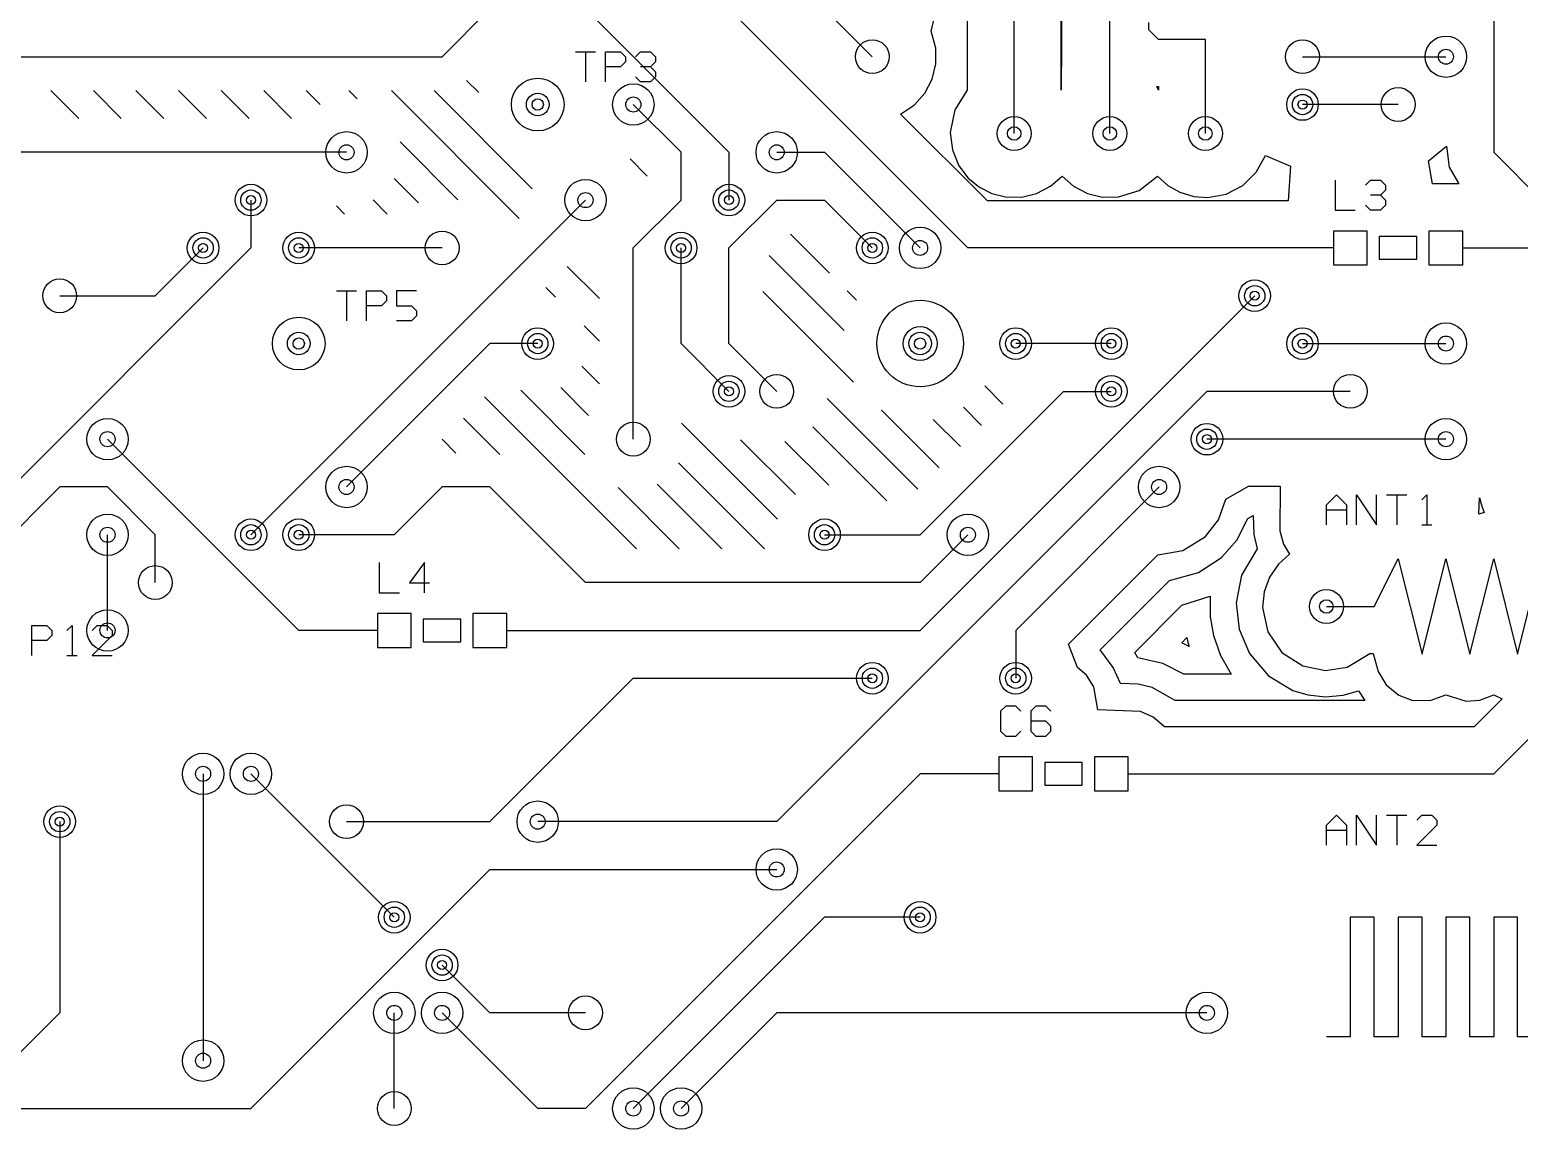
# Model space of a CAD drawing. Extents: x 7 to 284, y 6 to 364.
# Drawn here: x 168.11 to 207.69, y 9.61 to 38.81 of the extents above; entities that cross this region are included whole.
import ezdxf

# ---------------------------------------------------------------- set-up
doc = ezdxf.new("R2010")
doc.units = 0
doc.layers.add('SCORE', color=5, linetype='CONTINUOUS')

msp = doc.modelspace()

# ---------------------------------------------------------------- linework, layer by layer
at = {"layer": 'SCORE'}
for p, q in [((194.27, 36.06), (194.27, 51.56)), ((193.02, 50.31), (193.02, 37.2115)), ((196.81, 36.06), (196.81, 47.16)), ((207.01, 46.99), (207.01, 35.56)), ((195.52, 37.2115), (195.52, 45.9111)), ((195.56, 45.91), (195.52, 37.2115)), ((193.04, 33.02), (185.42, 40.64)), ((190.5, 38.1), (187.96, 40.64)), ((179.07, 38.1), (180.34, 39.37)), ((182.88, 39.37), (186.69, 35.56)), ((192.0598, 38.7748), (192.1587, 39.1795)), ((197.85, 38.81), (197.85, 39.01)), ((198.1, 38.56), (197.85, 38.81)), ((192.1843, 38.3275), (192.0598, 38.7748)), ((199.35, 38.56), (198.1, 38.56)), ((199.35, 36.06), (199.35, 38.56)), ((167.64, 38.1), (179.07, 38.1)), ((182.61, 38.23), (183.1433, 38.23)), ((182.8767, 38.23), (182.8767, 37.43)), ((183.41, 37.43), (183.41, 38.23)), ((183.41, 38.23), (183.81, 38.23)), ((183.81, 38.23), (183.9433, 38.0967)), ((183.9433, 38.0967), (183.9433, 37.9633)), ((184.21, 38.0967), (184.3433, 38.23)), ((184.3433, 38.23), (184.61, 38.23)), ((184.61, 38.23), (184.7433, 38.0967)), ((184.7433, 38.0967), (184.7433, 37.9633)), ((192.1885, 37.9066), (192.1843, 38.3275)), ((201.93, 38.1), (205.74, 38.1)), ((183.81, 37.83), (183.41, 37.83)), ((183.9433, 37.9633), (183.81, 37.83)), ((184.61, 37.83), (184.3433, 37.83)), ((184.7433, 37.9633), (184.61, 37.83)), ((184.61, 37.83), (184.7433, 37.6967)), ((184.7433, 37.6967), (184.7433, 37.5633)), ((192.0927, 37.5067), (192.1885, 37.9066)), ((168.6737, 37.2), (169.4137, 36.46)), ((169.805, 37.2), (170.545, 36.46)), ((170.9364, 37.2), (171.6764, 36.46)), ((172.0678, 37.2), (172.8078, 36.46)), ((173.1991, 37.2), (173.9391, 36.46)), ((174.3305, 37.2), (175.0705, 36.46)), ((175.4619, 37.2), (175.8317, 36.8302)), ((176.5933, 37.2), (176.8115, 36.9817)), ((177.7246, 37.2), (181.1209, 33.8037)), ((178.856, 37.2), (181.4626, 34.5934)), ((179.7151, 37.4723), (180.0421, 37.1453)), ((184.3433, 37.43), (184.21, 37.5633)), ((184.61, 37.43), (184.3433, 37.43)), ((184.7433, 37.5633), (184.61, 37.43)), ((191.898, 37.1335), (192.0927, 37.5067)), ((193.02, 37.2115), (192.6897, 36.6854)), ((198.1, 37.2115), (198.06, 37.3111)), ((198.06, 37.3111), (198.1, 37.31)), ((198.1, 37.31), (198.1, 37.2115)), ((185.42, 35.56), (184.15, 36.83)), ((191.2519, 36.5758), (191.6249, 36.826)), ((191.6249, 36.826), (191.898, 37.1335)), ((204.47, 36.83), (201.93, 36.83)), ((193.5578, 34.27), (191.2519, 36.5758)), ((192.6897, 36.6854), (192.5707, 36.087)), ((192.5707, 36.087), (192.6268, 35.6256)), ((177.9517, 35.8415), (179.491, 34.3022)), ((192.6268, 35.6256), (192.801, 35.2052)), ((205.273, 35.3324), (205.7598, 35.7234)), ((205.7598, 35.7234), (205.8246, 35.1645)), ((176.53, 35.56), (167.64, 35.56)), ((184.0671, 35.383), (184.52, 34.9301)), ((185.42, 34.29), (185.42, 35.56)), ((186.69, 35.56), (186.69, 34.29)), ((187.96, 35.56), (189.23, 35.56)), ((189.23, 35.56), (191.77, 33.02)), ((200.7019, 35.0299), (200.9475, 35.4801)), ((200.9475, 35.4801), (201.6075, 35.1921)), ((205.3833, 34.72), (205.273, 35.3324)), ((207.01, 35.56), (208.28, 34.29)), ((177.8002, 34.8617), (178.4456, 34.2163)), ((192.801, 35.2052), (193.0493, 34.8775)), ((193.0493, 34.8775), (193.3483, 34.6321)), ((195.2365, 34.662), (195.54, 34.9306)), ((195.54, 34.9306), (195.8435, 34.662)), ((197.5873, 34.5486), (198.08, 34.9306)), ((198.08, 34.9306), (198.3554, 34.6818)), ((200.3446, 34.6818), (200.7019, 35.0299)), ((201.6075, 35.1921), (201.55, 34.27)), ((205.8246, 35.1645), (206.0852, 34.72)), ((193.3483, 34.6321), (193.6767, 34.4673)), ((193.6767, 34.4673), (194.0425, 34.3757)), ((194.4634, 34.3715), (194.8633, 34.4673)), ((194.8633, 34.4673), (195.2365, 34.662)), ((195.8435, 34.662), (196.2167, 34.4673)), ((196.2167, 34.4673), (196.6166, 34.3715)), ((197.0375, 34.3757), (197.5873, 34.5486)), ((198.3554, 34.6818), (198.6748, 34.5003)), ((198.6748, 34.5003), (199.0449, 34.388)), ((199.4113, 34.3615), (199.9017, 34.4524)), ((199.9017, 34.4524), (200.3446, 34.6818)), ((202.8, 34.82), (202.8, 34.02)), ((203.6, 34.6867), (203.7333, 34.82)), ((203.7333, 34.82), (204, 34.82)), ((204, 34.82), (204.1333, 34.6867)), ((204.1333, 34.5533), (204, 34.42)), ((204.1333, 34.6867), (204.1333, 34.5533)), ((206.0852, 34.72), (205.3833, 34.72)), ((173.99, 34.29), (173.99, 33.02)), ((182.88, 34.29), (173.99, 25.4)), ((176.264, 34.1352), (176.4791, 33.92)), ((177.2363, 34.2942), (177.6105, 33.92)), ((184.15, 33.02), (185.42, 34.29)), ((186.69, 33.02), (187.96, 34.29)), ((187.96, 34.29), (189.23, 34.29)), ((189.23, 34.29), (190.5, 33.02)), ((201.55, 34.27), (193.5578, 34.27)), ((194.0425, 34.3757), (194.4634, 34.3715)), ((196.6166, 34.3715), (197.0375, 34.3757)), ((199.0449, 34.388), (199.4113, 34.3615)), ((203.7333, 34.02), (203.6, 34.1533)), ((204, 34.42), (203.7333, 34.42)), ((204, 34.42), (204.1333, 34.2867)), ((204.1333, 34.1533), (204, 34.02)), ((204.1333, 34.2867), (204.1333, 34.1533)), ((202.8, 34.02), (203.3333, 34.02)), ((204, 34.02), (203.7333, 34.02)), ((188.3278, 33.385), (189.3638, 32.3491)), ((203.65, 33.47), (202.75, 33.47)), ((202.75, 33.47), (202.75, 32.57)), ((203.65, 32.57), (203.65, 33.47)), ((204.97, 33.32), (203.97, 33.32)), ((203.97, 33.32), (203.97, 32.72)), ((204.97, 32.72), (204.97, 33.32)), ((206.19, 33.47), (205.29, 33.47)), ((205.29, 33.47), (205.29, 32.57)), ((206.19, 32.57), (206.19, 33.47)), ((173.99, 33.02), (162.56, 21.59)), ((171.45, 31.75), (172.72, 33.02)), ((179.07, 33.02), (175.26, 33.02)), ((184.15, 27.94), (184.15, 33.02)), ((185.42, 30.48), (185.42, 33.02)), ((186.69, 30.48), (186.69, 33.02)), ((200.66, 33.02), (193.04, 33.02)), ((202.75, 33.02), (200.66, 33.02)), ((206.19, 33.02), (208.28, 33.02)), ((182.3937, 32.5309), (183.25, 31.6746)), ((187.7621, 32.8193), (189.751, 30.8305)), ((202.75, 32.57), (203.65, 32.57)), ((203.97, 32.72), (204.97, 32.72)), ((205.29, 32.57), (206.19, 32.57)), ((168.91, 31.75), (171.45, 31.75)), ((176.26, 31.88), (176.7933, 31.88)), ((176.5267, 31.88), (176.5267, 31.08)), ((177.06, 31.08), (177.06, 31.88)), ((177.06, 31.88), (177.46, 31.88)), ((177.46, 31.88), (177.5933, 31.7467)), ((177.5933, 31.7467), (177.5933, 31.6133)), ((178.3933, 31.88), (177.86, 31.88)), ((177.86, 31.88), (177.86, 31.48)), ((181.828, 31.9652), (182.0803, 31.713)), ((187.59, 31.8601), (189.9972, 29.4529)), ((189.8291, 31.8838), (190.0774, 31.6355)), ((191.77, 22.86), (200.66, 31.75)), ((177.46, 31.48), (177.06, 31.48)), ((177.5933, 31.6133), (177.46, 31.48)), ((177.86, 31.48), (178.26, 31.48)), ((178.26, 31.48), (178.3933, 31.3467)), ((178.3933, 31.3467), (178.3933, 31.2133)), ((178.26, 31.08), (177.86, 31.08)), ((178.3933, 31.2133), (178.26, 31.08)), ((182.843, 30.9503), (183.25, 30.5433)), ((180.34, 30.48), (176.53, 26.67)), ((181.61, 30.48), (180.34, 30.48)), ((186.69, 29.21), (185.42, 30.48)), ((187.96, 29.21), (186.69, 30.48)), ((196.85, 30.48), (194.31, 30.48)), ((201.93, 30.48), (205.74, 30.48)), ((182.7841, 29.8778), (183.25, 29.4119)), ((182.2203, 29.3102), (182.9581, 28.5725)), ((193.4855, 29.3587), (193.9707, 28.8735)), ((180.2003, 29.0675), (184.2378, 25.03)), ((181.1593, 29.2399), (182.8622, 27.5369)), ((199.39, 29.21), (187.96, 17.78)), ((189.2964, 29.0223), (191.708, 26.6108)), ((191.77, 25.4), (195.58, 29.21)), ((195.58, 29.21), (196.85, 29.21)), ((203.2, 29.21), (199.39, 29.21)), ((179.6346, 28.5018), (180.6075, 27.5289)), ((190.7429, 28.7072), (192.2737, 27.1765)), ((192.9255, 28.7874), (193.405, 28.3078)), ((185.4322, 28.361), (187.9776, 25.8157)), ((188.9228, 28.2646), (190.8874, 26.3)), ((192.1205, 28.461), (192.8393, 27.7421)), ((175.26, 22.86), (170.18, 27.94)), ((179.0689, 27.9361), (179.435, 27.57)), ((186.9978, 27.9268), (188.4559, 26.4687)), ((188.1779, 27.8781), (189.3412, 26.7148)), ((205.74, 27.94), (199.39, 27.94)), ((185.3463, 27.3156), (187.6319, 25.03)), ((168.91, 26.67), (166.37, 24.13)), ((170.18, 26.67), (168.91, 26.67)), ((171.45, 25.4), (170.18, 26.67)), ((179.07, 26.67), (177.8, 25.4)), ((180.34, 26.67), (179.07, 26.67)), ((182.88, 24.13), (180.34, 26.67)), ((183.7469, 26.6522), (185.3691, 25.03)), ((184.7825, 26.7481), (186.5005, 25.03)), ((198.12, 26.67), (194.31, 22.86)), ((199.8904, 26.3473), (200.4968, 26.69)), ((200.4968, 26.69), (201.3361, 26.69)), ((201.3361, 26.69), (201.3252, 25.5084)), ((199.6942, 25.798), (199.8904, 26.3473)), ((202.565, 26.1983), (202.8317, 26.465)), ((202.565, 25.665), (202.565, 26.1983)), ((202.8317, 26.465), (203.0983, 26.1983)), ((203.0983, 26.1983), (203.0983, 25.665)), ((203.365, 25.665), (203.365, 26.465)), ((203.365, 26.465), (203.8983, 25.665)), ((203.8983, 25.665), (203.8983, 26.465)), ((204.165, 26.465), (204.6983, 26.465)), ((204.4317, 26.465), (204.4317, 25.665)), ((205.0983, 26.3317), (205.2317, 26.465)), ((205.2317, 26.465), (205.2317, 25.665)), ((206.615, 25.9504), (206.636, 26.3794)), ((206.636, 26.3794), (206.6904, 26.1596)), ((206.6904, 26.1596), (206.756, 25.9883)), ((199.3484, 25.3549), (199.6942, 25.798)), ((200.1831, 25.259), (200.4753, 25.8338)), ((200.4753, 25.8338), (200.615, 25.9117)), ((200.615, 25.9117), (200.6328, 25.4057)), ((202.565, 26.065), (203.0983, 26.065)), ((206.756, 25.9883), (206.615, 25.9504)), ((170.18, 22.86), (170.18, 25.4)), ((171.45, 24.13), (171.45, 25.4)), ((177.8, 25.4), (175.26, 25.4)), ((189.23, 25.4), (191.77, 25.4)), ((193.04, 25.4), (191.77, 24.13)), ((198.7516, 24.9849), (199.3484, 25.3549)), ((200.6328, 25.4057), (200.7215, 25.0308)), ((201.3252, 25.5084), (201.4241, 25.1552)), ((205.0983, 25.665), (205.365, 25.665)), ((198.0885, 24.8708), (198.7516, 24.9849)), ((199.7785, 24.8), (200.1831, 25.259)), ((200.7215, 25.0308), (200.3132, 24.3241)), ((201.4241, 25.1552), (201.5884, 24.8859)), ((177.4, 24.66), (177.4, 23.86)), ((178.6, 24.66), (178.2, 24.1267)), ((178.6, 23.86), (178.6, 24.66)), ((195.7129, 22.4951), (198.0885, 24.8708)), ((199.1642, 24.3991), (199.7785, 24.8)), ((201.291, 24.6199), (201.0536, 24.2723)), ((201.5884, 24.8859), (201.291, 24.6199)), ((203.835, 23.495), (204.47, 24.765)), ((204.47, 24.765), (205.105, 22.225)), ((205.105, 22.225), (205.74, 24.765)), ((205.74, 24.765), (206.375, 22.225)), ((206.375, 22.225), (207.01, 24.765)), ((207.01, 24.765), (207.645, 22.225)), ((207.645, 22.225), (208.28, 24.765)), ((196.555, 22.3473), (198.3932, 24.1855)), ((198.3932, 24.1855), (199.1642, 24.3991)), ((200.3132, 24.3241), (200.1673, 23.5907)), ((201.0536, 24.2723), (200.9111, 23.8865)), ((177.4, 23.86), (177.9333, 23.86)), ((178.2, 24.1267), (178.7333, 24.1267)), ((191.77, 24.13), (182.88, 24.13)), ((198.7262, 23.5286), (199.4781, 23.7732)), ((199.4781, 23.7732), (199.4779, 23.2181)), ((200.9111, 23.8865), (200.8657, 23.468)), ((197.4742, 22.2766), (198.7262, 23.5286)), ((200.1673, 23.5907), (200.2428, 22.8906)), ((200.8657, 23.468), (201.0053, 22.8198)), ((202.565, 23.495), (203.835, 23.495)), ((168.17, 22.19), (168.17, 22.99)), ((168.17, 22.99), (168.57, 22.99)), ((168.57, 22.99), (168.7033, 22.8567)), ((169.1033, 22.8567), (169.2367, 22.99)), ((169.2367, 22.99), (169.2367, 22.19)), ((169.77, 22.8567), (169.9033, 22.99)), ((169.9033, 22.99), (170.17, 22.99)), ((170.17, 22.99), (170.3033, 22.8567)), ((178.25, 23.31), (177.35, 23.31)), ((177.35, 23.31), (177.35, 22.41)), ((178.25, 22.41), (178.25, 23.31)), ((179.57, 23.16), (178.57, 23.16)), ((178.57, 23.16), (178.57, 22.56)), ((179.57, 22.56), (179.57, 23.16)), ((180.79, 23.31), (179.89, 23.31)), ((179.89, 23.31), (179.89, 22.41)), ((180.79, 22.41), (180.79, 23.31)), ((199.4779, 23.2181), (199.5638, 22.7205)), ((168.57, 22.59), (168.17, 22.59)), ((168.7033, 22.7233), (168.57, 22.59)), ((168.7033, 22.8567), (168.7033, 22.7233)), ((170.3033, 22.7233), (169.77, 22.19)), ((170.3033, 22.8567), (170.3033, 22.7233)), ((177.35, 22.86), (175.26, 22.86)), ((178.57, 22.56), (179.57, 22.56)), ((180.79, 22.86), (182.88, 22.86)), ((182.88, 22.86), (191.77, 22.86)), ((194.31, 22.86), (194.31, 21.59)), ((198.7207, 22.5331), (198.857, 22.6693)), ((198.857, 22.6693), (198.8848, 22.5504)), ((199.5638, 22.7205), (199.7537, 22.1898)), ((200.2428, 22.8906), (200.5183, 22.2425)), ((201.0053, 22.8198), (201.3825, 22.2743)), ((169.1033, 22.19), (169.37, 22.19)), ((169.77, 22.19), (170.3033, 22.19)), ((177.35, 22.41), (178.25, 22.41)), ((179.89, 22.41), (180.79, 22.41)), ((195.9546, 21.8771), (195.7129, 22.4951)), ((196.9015, 21.8753), (196.555, 22.3473)), ((197.5585, 22.1348), (197.4742, 22.2766)), ((198.9181, 22.4298), (198.7207, 22.5331)), ((198.8848, 22.5504), (198.9181, 22.4298)), ((199.7537, 22.1898), (200.0387, 21.7)), ((200.5183, 22.2425), (201.022, 21.6574)), ((201.3825, 22.2743), (201.9396, 21.9147)), ((203.1167, 21.8874), (203.7165, 22.245)), ((203.7165, 22.245), (203.8115, 22.245)), ((203.8115, 22.245), (203.9402, 21.7723)), ((196.1872, 21.669), (195.9546, 21.8771)), ((197.0973, 21.45), (196.9015, 21.8753)), ((198.2179, 21.9854), (197.5585, 22.1348)), ((198.7728, 21.7), (198.2179, 21.9854)), ((201.9396, 21.9147), (202.538, 21.7957)), ((202.538, 21.7957), (203.1167, 21.8874)), ((203.9402, 21.7723), (204.1561, 21.4119)), ((180.34, 17.78), (184.15, 21.59)), ((184.15, 21.59), (190.5, 21.59)), ((196.3843, 21.3598), (196.1872, 21.669)), ((197.5593, 21.4322), (197.0973, 21.45)), ((197.9313, 21.3445), (197.5593, 21.4322)), ((200.0387, 21.7), (198.7728, 21.7)), ((201.022, 21.6574), (201.6717, 21.268)), ((204.1561, 21.4119), (204.4921, 21.136)), ((196.4933, 20.75), (196.3843, 21.3598)), ((198.5434, 21), (197.9313, 21.3445)), ((203.5886, 21), (198.5434, 21)), ((201.6717, 21.268), (202.0704, 21.147)), ((202.0704, 21.147), (202.538, 21.0957)), ((202.538, 21.0957), (203.0066, 21.1365)), ((203.0066, 21.1365), (203.4168, 21.252)), ((203.4168, 21.252), (203.5886, 21)), ((204.4921, 21.136), (204.8347, 21.005)), ((204.8347, 21.005), (205.3223, 20.9944)), ((205.3223, 20.9944), (205.74, 21.1492)), ((205.74, 21.1492), (206.2794, 20.979)), ((206.2794, 20.979), (206.6453, 21.005)), ((207.2366, 21.0444), (206.4922, 20.3)), ((206.6453, 21.005), (207.01, 21.1492)), ((207.01, 21.1492), (207.2366, 21.0444)), ((194.0433, 20.85), (193.91, 20.7167)), ((193.91, 20.7167), (193.91, 20.1833)), ((194.31, 20.85), (194.0433, 20.85)), ((194.4433, 20.7167), (194.31, 20.85)), ((194.8433, 20.85), (194.71, 20.7167)), ((194.71, 20.7167), (194.71, 20.1833)), ((195.11, 20.85), (194.8433, 20.85)), ((195.2433, 20.7167), (195.11, 20.85)), ((197.6297, 20.7053), (196.4933, 20.75)), ((197.9654, 20.5577), (197.6297, 20.7053)), ((193.91, 20.1833), (194.0433, 20.05)), ((194.31, 20.05), (194.4433, 20.1833)), ((195.11, 20.45), (194.71, 20.45)), ((194.71, 20.1833), (194.8433, 20.05)), ((195.2433, 20.3167), (195.11, 20.45)), ((195.11, 20.05), (195.2433, 20.1833)), ((195.2433, 20.1833), (195.2433, 20.3167)), ((198.2594, 20.3), (197.9654, 20.5577)), ((206.4922, 20.3), (198.2594, 20.3)), ((207.01, 19.05), (208.28, 20.32)), ((194.0433, 20.05), (194.31, 20.05)), ((194.8433, 20.05), (195.11, 20.05)), ((194.76, 19.5), (193.86, 19.5)), ((193.86, 19.5), (193.86, 18.6)), ((194.76, 18.6), (194.76, 19.5)), ((197.3, 19.5), (196.4, 19.5)), ((196.4, 19.5), (196.4, 18.6)), ((197.3, 18.6), (197.3, 19.5)), ((172.72, 19.05), (172.72, 11.43)), ((173.99, 19.05), (177.8, 15.24)), ((191.77, 19.05), (182.88, 10.16)), ((193.86, 19.05), (191.77, 19.05)), ((196.08, 19.35), (195.08, 19.35)), ((195.08, 19.35), (195.08, 18.75)), ((196.08, 18.75), (196.08, 19.35)), ((197.3, 19.05), (199.39, 19.05)), ((199.39, 19.05), (207.01, 19.05)), ((193.86, 18.6), (194.76, 18.6)), ((195.08, 18.75), (196.08, 18.75)), ((196.4, 18.6), (197.3, 18.6)), ((202.565, 17.6893), (202.8317, 17.956)), ((202.8317, 17.956), (203.0983, 17.6893)), ((203.365, 17.156), (203.365, 17.956)), ((203.365, 17.956), (203.8983, 17.156)), ((203.8983, 17.156), (203.8983, 17.956)), ((204.165, 17.956), (204.6983, 17.956)), ((204.4317, 17.956), (204.4317, 17.156)), ((204.965, 17.8227), (205.0983, 17.956)), ((205.0983, 17.956), (205.365, 17.956)), ((205.365, 17.956), (205.4983, 17.8227)), ((205.4983, 17.8227), (205.4983, 17.6893)), ((168.91, 17.78), (168.91, 12.7)), ((176.53, 17.78), (180.34, 17.78)), ((187.96, 17.78), (181.61, 17.78)), ((202.565, 17.156), (202.565, 17.6893)), ((202.565, 17.556), (203.0983, 17.556)), ((203.0983, 17.6893), (203.0983, 17.156)), ((205.4983, 17.6893), (204.965, 17.156)), ((204.965, 17.156), (205.4983, 17.156)), ((173.99, 10.16), (180.34, 16.51)), ((180.34, 16.51), (187.96, 16.51)), ((189.23, 15.24), (184.15, 10.16)), ((191.77, 15.24), (189.23, 15.24)), ((203.835, 15.24), (203.2, 15.24)), ((203.2, 15.24), (203.2, 12.065)), ((203.835, 12.065), (203.835, 15.24)), ((205.105, 15.24), (204.47, 15.24)), ((204.47, 15.24), (204.47, 12.065)), ((205.105, 12.065), (205.105, 15.24)), ((206.375, 15.24), (205.74, 15.24)), ((205.74, 15.24), (205.74, 12.065)), ((206.375, 12.065), (206.375, 15.24)), ((207.645, 15.24), (207.01, 15.24)), ((207.01, 15.24), (207.01, 12.065)), ((207.645, 12.065), (207.645, 15.24)), ((180.34, 12.7), (179.07, 13.97)), ((168.91, 12.7), (167.64, 11.43)), ((177.8, 10.16), (177.8, 12.7)), ((181.61, 10.16), (179.07, 12.7)), ((182.88, 12.7), (180.34, 12.7)), ((187.96, 12.7), (185.42, 10.16)), ((199.39, 12.7), (187.96, 12.7)), ((203.2, 12.065), (202.565, 12.065)), ((204.47, 12.065), (203.835, 12.065)), ((205.74, 12.065), (205.105, 12.065)), ((207.01, 12.065), (206.375, 12.065)), ((208.28, 12.065), (207.645, 12.065)), ((165.1, 10.16), (173.99, 10.16)), ((182.88, 10.16), (181.61, 10.16))]:
    msp.add_line(p, q, dxfattribs=at)
for centre, radius in [((190.5, 38.1), 0.45), ((201.93, 38.1), 0.45), ((205.74, 38.1), 0.55), ((205.74, 38.1), 0.2), ((181.61, 36.83), 0.7), ((184.15, 36.83), 0.55), ((201.93, 36.83), 0.42), ((204.47, 36.83), 0.45), ((181.61, 36.83), 0.3), ((181.61, 36.83), 0.15), ((184.15, 36.83), 0.2), ((201.93, 36.83), 0.27), ((201.93, 36.83), 0.12), ((194.27, 36.06), 0.45), ((196.81, 36.06), 0.45), ((199.35, 36.06), 0.45), ((176.53, 35.56), 0.55), ((187.96, 35.56), 0.55), ((194.27, 36.06), 0.18), ((196.81, 36.06), 0.18), ((199.35, 36.06), 0.18), ((176.53, 35.56), 0.2), ((187.96, 35.56), 0.2), ((182.88, 34.29), 0.55), ((173.99, 34.29), 0.42), ((173.99, 34.29), 0.27), ((182.88, 34.29), 0.2), ((186.69, 34.29), 0.42), ((186.69, 34.29), 0.27), ((173.99, 34.29), 0.12), ((186.69, 34.29), 0.12), ((172.72, 33.02), 0.42), ((172.72, 33.02), 0.27), ((175.26, 33.02), 0.42), ((175.26, 33.02), 0.27), ((179.07, 33.02), 0.45), ((185.42, 33.02), 0.42), ((185.42, 33.02), 0.27), ((190.5, 33.02), 0.42), ((190.5, 33.02), 0.27), ((191.77, 33.02), 0.55), ((172.72, 33.02), 0.12), ((175.26, 33.02), 0.12), ((185.42, 33.02), 0.12), ((190.5, 33.02), 0.12), ((191.77, 33.02), 0.2), ((168.91, 31.75), 0.45), ((200.66, 31.75), 0.42), ((200.66, 31.75), 0.27), ((200.66, 31.75), 0.12), ((191.77, 30.48), 1.15), ((175.26, 30.48), 0.7), ((181.61, 30.48), 0.42), ((191.77, 30.48), 0.45), ((194.31, 30.48), 0.42), ((196.85, 30.48), 0.42), ((201.93, 30.48), 0.42), ((205.74, 30.48), 0.55), ((175.26, 30.48), 0.3), ((175.26, 30.48), 0.15), ((181.61, 30.48), 0.27), ((181.61, 30.48), 0.12), ((191.77, 30.48), 0.3), ((191.77, 30.48), 0.15), ((194.31, 30.48), 0.27), ((194.31, 30.48), 0.12), ((196.85, 30.48), 0.27), ((196.85, 30.48), 0.12), ((201.93, 30.48), 0.27), ((201.93, 30.48), 0.12), ((205.74, 30.48), 0.2), ((186.69, 29.21), 0.42), ((186.69, 29.21), 0.27), ((186.69, 29.21), 0.12), ((187.96, 29.21), 0.45), ((196.85, 29.21), 0.42), ((196.85, 29.21), 0.27), ((196.85, 29.21), 0.12), ((203.2, 29.21), 0.45), ((170.18, 27.94), 0.55), ((170.18, 27.94), 0.2), ((184.15, 27.94), 0.45), ((199.39, 27.94), 0.42), ((199.39, 27.94), 0.27), ((205.74, 27.94), 0.55), ((205.74, 27.94), 0.2), ((199.39, 27.94), 0.12), ((176.53, 26.67), 0.55), ((198.12, 26.67), 0.55), ((176.53, 26.67), 0.2), ((198.12, 26.67), 0.2), ((170.18, 25.4), 0.55), ((173.99, 25.4), 0.42), ((175.26, 25.4), 0.42), ((189.23, 25.4), 0.42), ((193.04, 25.4), 0.55), ((170.18, 25.4), 0.2), ((173.99, 25.4), 0.27), ((173.99, 25.4), 0.12), ((175.26, 25.4), 0.27), ((175.26, 25.4), 0.12), ((189.23, 25.4), 0.27), ((189.23, 25.4), 0.12), ((193.04, 25.4), 0.2), ((171.45, 24.13), 0.45), ((202.565, 23.495), 0.45), ((170.18, 22.86), 0.55), ((202.565, 23.495), 0.18), ((170.18, 22.86), 0.2), ((190.5, 21.59), 0.42), ((190.5, 21.59), 0.27), ((194.31, 21.59), 0.42), ((194.31, 21.59), 0.27), ((190.5, 21.59), 0.12), ((194.31, 21.59), 0.12), ((172.72, 19.05), 0.55), ((173.99, 19.05), 0.55), ((172.72, 19.05), 0.2), ((173.99, 19.05), 0.2), ((176.53, 17.78), 0.45), ((181.61, 17.78), 0.55), ((168.91, 17.78), 0.42), ((168.91, 17.78), 0.27), ((168.91, 17.78), 0.12), ((181.61, 17.78), 0.2), ((187.96, 16.51), 0.55), ((187.96, 16.51), 0.2), ((177.8, 15.24), 0.42), ((177.8, 15.24), 0.27), ((191.77, 15.24), 0.42), ((191.77, 15.24), 0.27), ((177.8, 15.24), 0.12), ((191.77, 15.24), 0.12), ((179.07, 13.97), 0.42), ((179.07, 13.97), 0.27), ((179.07, 13.97), 0.12), ((177.8, 12.7), 0.55), ((179.07, 12.7), 0.55), ((182.88, 12.7), 0.45), ((199.39, 12.7), 0.55), ((177.8, 12.7), 0.2), ((179.07, 12.7), 0.2), ((199.39, 12.7), 0.2), ((172.72, 11.43), 0.55), ((172.72, 11.43), 0.2), ((184.15, 10.16), 0.55), ((185.42, 10.16), 0.55), ((177.8, 10.16), 0.45), ((184.15, 10.16), 0.2), ((185.42, 10.16), 0.2)]:
    msp.add_circle(centre, radius, dxfattribs=at)

doc.saveas('drawing.dxf')
